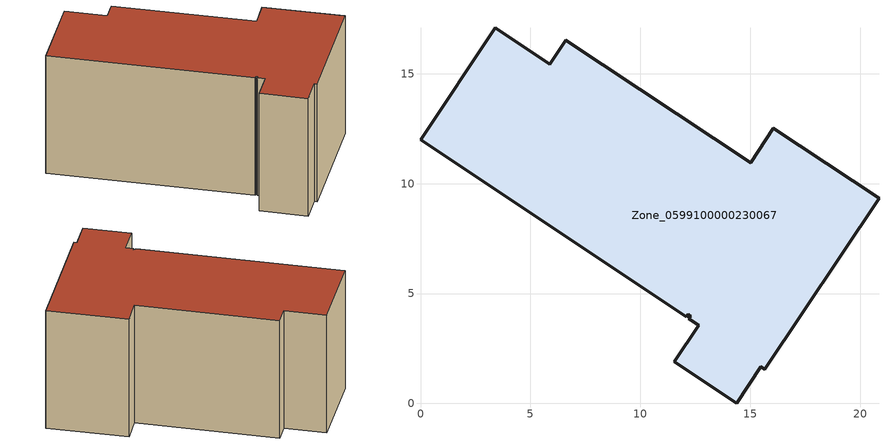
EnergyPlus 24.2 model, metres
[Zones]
Zone_0599100000230067
 floor ground (C_G): 12.1,3.94 0,12 3.4,17.1 5.89,15.44 6.61,16.53 15.02,10.95 16.05,12.52 20.86,9.33 15.67,1.55 15.49,1.67 14.38,0 11.54,1.89 12.66,3.56 12.21,3.86 12.3,3.97 12.18,4.05 z0
 wall outside (C_F): 5.89,15.44 3.4,17.1 0,12 12.1,3.94 12.18,4.05 12.3,3.97 12.21,3.86 12.66,3.56 11.54,1.89 14.38,0 15.49,1.67 15.67,1.55 20.86,9.33 16.05,12.52 15.02,10.95 6.61,16.53 5.89,15.44 z0:9.26
 roof outside (C_R): 12.18,4.05 12.3,3.97 12.21,3.86 12.66,3.56 11.54,1.89 14.38,0 15.49,1.67 15.67,1.55 20.86,9.33 16.05,12.52 15.02,10.95 6.61,16.53 5.89,15.44 3.4,17.1 0,12 12.1,3.94 z9.26
[BUILDING]
Pand.0599100000230067: North Axis=0; Terrain=City; Loads Convergence Tolerance Value=0.04; Temperature Convergence Tolerance Value=0.4; Solar Distribution=FullExterior; Maximum Number of Warmup Days=25; Minimum Number of Warmup Days=1
[Site:Location]
Rotterdam.The.Hague.AP_ZH_NLD Design_Conditions: Latitude=51.96; Longitude=4.45; Time Zone=1; Elevation=-4.5
[SITE:GROUNDTEMPERATURE:BUILDINGSURFACE]
18, 18, 18, 18, 18, 18, 18, 18, 18, 18, 18, 18
[MATERIAL] Thermal Absorptance=0.9; Solar Absorptance=0.7; Visible Absorptance=0.7
Name | Roughness | Thickness | Conductivity | Density | Specific Heat
G.D.1965 | MediumSmooth | 0.15 | 1 | 540 | 1210
F.D.1965 | Rough | 0.3 | 0.857143 | 1920 | 840
R.D.1965 | MediumRough | 0.2 | 0.08 | 1500 | 1000
[CONSTRUCTION]
C_G: G.D.1965
C_F: F.D.1965
C_R: R.D.1965
[ZONE]
Zone_0599100000230067: Type=1; Multiplier=1; Ceiling Height=Autocalculate; Volume=Autocalculate; Floor Area=autocalculate; Part of Total Floor Area=Yes
[ZONEINFILTRATION:DESIGNFLOWRATE]
Infil_Zone_0599100000230067: Zone or ZoneList or Space or SpaceList=Zone_0599100000230067; Schedule=AlwaysOn; Design Flow Rate Calculation Method=Flow/Area; Flow Rate per Floor Area=0.0042; Constant Term Coefficient=1; Temperature Term Coefficient=0; Velocity Term Coefficient=0; Velocity Squared Term Coefficient=0
[HVACTEMPLATE:ZONE:IDEALLOADSAIRSYSTEM]
Zone_0599100000230067: Maximum Heating Supply Air Temperature=50; Minimum Cooling Supply Air Temperature=13; Maximum Heating Supply Air Humidity Ratio=0.0156; Minimum Cooling Supply Air Humidity Ratio=0.0077; Heating Limit=NoLimit; Cooling Limit=NoLimit; Dehumidification Control Type=ConstantSensibleHeatRatio; Cooling Sensible Heat Ratio=0.7; Dehumidification Setpoint=60; Humidification Control Type=None; Humidification Setpoint=30; Outdoor Air Method=None; Outdoor Air Flow Rate per Person=0.00944; Outdoor Air Flow Rate per Zone Floor Area=0; Outdoor Air Flow Rate per Zone=0; Demand Controlled Ventilation Type=None; Outdoor Air Economizer Type=NoEconomizer; Heat Recovery Type=None; Sensible Heat Recovery Effectiveness=0.7; Latent Heat Recovery Effectiveness=0.65
[ZONECONTROL:THERMOSTAT]
ThermostatControl_Zone_0599100000230067: Zone or ZoneList=Zone_0599100000230067; Control Type Schedule=DualSetpointControlType; Control 1=Thermostat_Zone_0599100000230067; Temperature Difference Between Cutout And Setpoint=0
[THERMOSTATSETPOINT:DUALSETPOINT]
Thermostat_Zone_0599100000230067: Heating Setpoint Temperature Schedule=HeatingSetpoint_Zone_0599100000230067; Cooling Setpoint Temperature Schedule=CoolingSetpoint_Zone_0599100000230067
[SCHEDULE:COMPACT]
HeatingSetpoint_Zone_0599100000230067: Through: 12/31, For: AllDays, Until: 24:00, 21
CoolingSetpoint_Zone_0599100000230067: Through: 12/31, For: AllDays, Until: 24:00, 24
DualSetpointControlType: Through: 12/31, For: AllDays, Until: 24:00, 4
AlwaysOn: Through: 12/31, For: AllDays, Until: 24:00, 1
